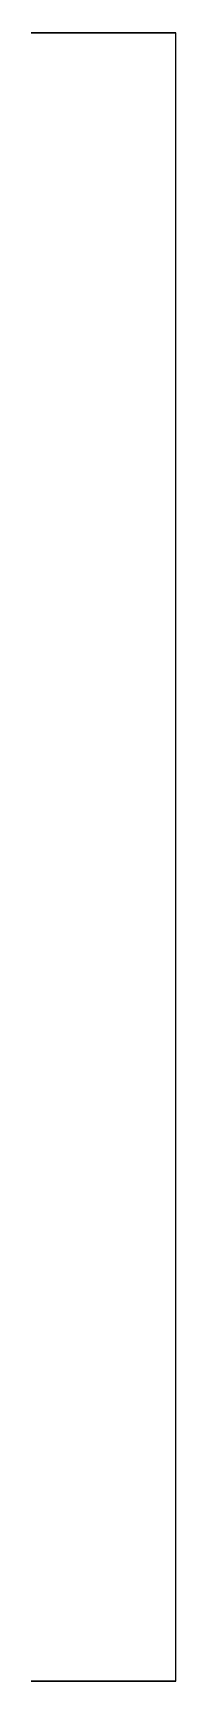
# Model space of a CAD drawing. Header units: millimetres. Extents: x -13 to 276, y -50 to 157.
# Drawn here: x 35.48 to 36.41, y 144.81 to 156.01 of the extents above; entities that cross this region are included whole.
import ezdxf

# ---------------------------------------------------------------- set-up
doc = ezdxf.new("R2010")
doc.units = ezdxf.units.MM
doc.linetypes.add('DASHED', pattern=[1.524, 1.27, -0.254])
doc.layers.add('HIDDEN', color=8, linetype='DASHED')
doc.layers.add('VISIBLE', color=7, linetype='CONTINUOUS')

msp = doc.modelspace()

# ---------------------------------------------------------------- linework, layer by layer
at = {"layer": 'HIDDEN'}
for points in [[(35.34714, 156.01), (35.70143, 156.01), (36.05571, 156.01), (36.41, 156.01)], [(35.34714, 144.81), (35.70143, 144.81), (36.05571, 144.81), (36.41, 144.81)]]:
    msp.add_lwpolyline(points, dxfattribs=at)
at = {"layer": 'VISIBLE'}
for points in [[(36.41, 156.01), (36.32651, 156.01), (36.24302, 156.01), (36.15952, 156.01), (36.07603, 156.01), (35.99254, 156.01), (35.90905, 156.01), (35.82556, 156.01), (35.74206, 156.01), (35.65857, 156.01), (35.57508, 156.01), (35.49159, 156.01), (35.4081, 156.01)], [(36.41, 144.81), (36.41, 156.01)], [(36.41, 144.81), (36.05571, 144.81), (35.70143, 144.81), (35.34714, 144.81)]]:
    msp.add_lwpolyline(points, dxfattribs=at)

doc.saveas('drawing.dxf')
